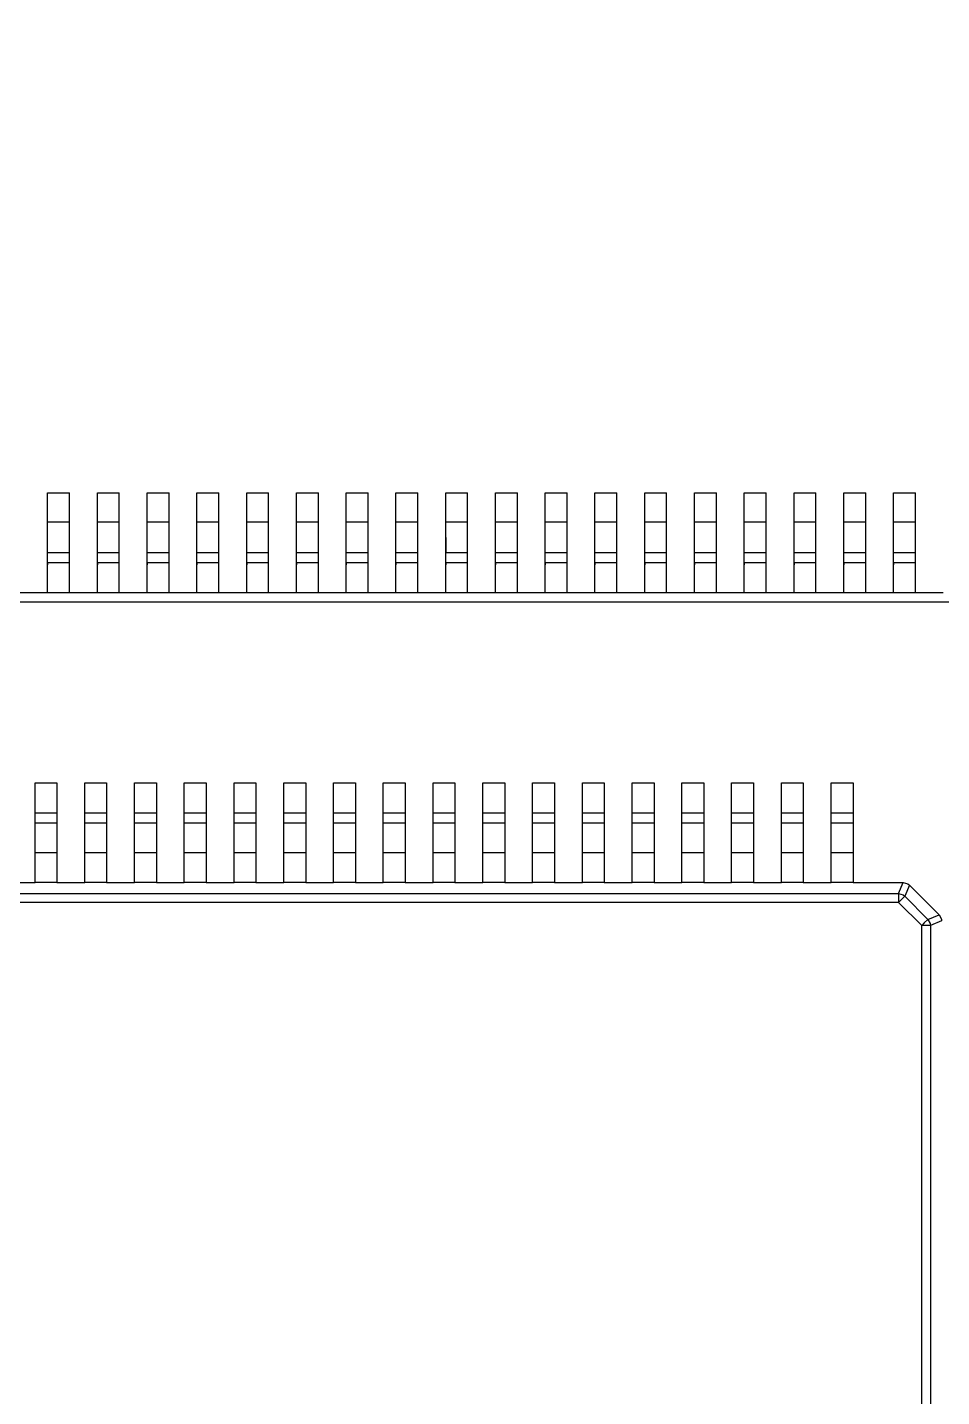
# Model space of a CAD drawing. Extents: x -54 to 54, y -54 to 54.
# Drawn here: x -30.45 to -21.27, y 7.07 to 20.83 of the extents above; entities that cross this region are included whole.
import ezdxf

# ---------------------------------------------------------------- set-up
doc = ezdxf.new("R2010")
doc.units = 0
doc.layers.get('0').update_dxf_attribs({"linetype": 'continuous'})

# ---------------------------------------------------------------- blocks, each defined once
blk = doc.blocks.new('PART__FEATURE102')
at = {"color": 0}
for p, q in [((-30.375, 12.935), (-30.375, 13.235)), ((-30.375, 13.235), (-30.155, 13.235)), ((-30.155, 13.235), (-30.155, 12.935)), ((-29.875, 12.935), (-29.875, 13.235)), ((-29.875, 13.235), (-29.655, 13.235)), ((-29.655, 13.235), (-29.655, 12.935)), ((-29.375, 12.935), (-29.375, 13.235)), ((-29.375, 13.235), (-29.155, 13.235)), ((-29.155, 13.235), (-29.155, 12.935)), ((-28.875, 12.935), (-28.875, 13.235)), ((-28.875, 13.235), (-28.655, 13.235)), ((-28.655, 13.235), (-28.655, 12.935)), ((-28.375, 12.935), (-28.375, 13.235)), ((-28.375, 13.235), (-28.155, 13.235)), ((-28.155, 13.235), (-28.155, 12.935)), ((-27.875, 12.935), (-27.875, 13.235)), ((-27.875, 13.235), (-27.655, 13.235)), ((-27.655, 13.235), (-27.655, 12.935)), ((-27.375, 12.935), (-27.375, 13.235)), ((-27.375, 13.235), (-27.155, 13.235)), ((-27.155, 13.235), (-27.155, 12.935)), ((-26.875, 12.935), (-26.875, 13.235)), ((-26.875, 13.235), (-26.655, 13.235)), ((-26.655, 13.235), (-26.655, 12.935)), ((-26.375, 12.935), (-26.375, 13.235)), ((-26.375, 13.235), (-26.155, 13.235)), ((-26.155, 13.235), (-26.155, 12.935)), ((-25.875, 12.935), (-25.875, 13.235)), ((-25.875, 13.235), (-25.655, 13.235)), ((-25.655, 13.235), (-25.655, 12.935)), ((-25.375, 12.935), (-25.375, 13.235)), ((-25.375, 13.235), (-25.155, 13.235)), ((-25.155, 13.235), (-25.155, 12.935)), ((-24.875, 12.935), (-24.875, 13.235)), ((-24.875, 13.235), (-24.655, 13.235)), ((-24.655, 13.235), (-24.655, 12.935)), ((-24.375, 12.935), (-24.375, 13.235)), ((-24.375, 13.235), (-24.155, 13.235)), ((-24.155, 13.235), (-24.155, 12.935)), ((-23.875, 12.935), (-23.875, 13.235)), ((-23.875, 13.235), (-23.655, 13.235)), ((-23.655, 13.235), (-23.655, 12.935)), ((-23.375, 12.935), (-23.375, 13.235)), ((-23.375, 13.235), (-23.155, 13.235)), ((-23.155, 13.235), (-23.155, 12.935)), ((-22.875, 12.935), (-22.875, 13.235)), ((-22.875, 13.235), (-22.655, 13.235)), ((-22.655, 13.235), (-22.655, 12.935)), ((-22.375, 12.935), (-22.375, 13.235)), ((-22.375, 13.235), (-22.155, 13.235)), ((-22.155, 13.235), (-22.155, 12.935)), ((-30.375, 12.935), (-30.155, 12.935)), ((-29.875, 12.935), (-29.655, 12.935)), ((-29.375, 12.935), (-29.155, 12.935)), ((-28.875, 12.935), (-28.655, 12.935)), ((-28.375, 12.935), (-28.155, 12.935)), ((-27.875, 12.935), (-27.655, 12.935)), ((-27.375, 12.935), (-27.155, 12.935)), ((-26.875, 12.935), (-26.655, 12.935)), ((-26.375, 12.935), (-26.155, 12.935)), ((-25.875, 12.935), (-25.655, 12.935)), ((-25.375, 12.935), (-25.155, 12.935)), ((-24.875, 12.935), (-24.655, 12.935)), ((-24.375, 12.935), (-24.155, 12.935)), ((-23.875, 12.935), (-23.655, 12.935)), ((-23.375, 12.935), (-23.155, 12.935)), ((-22.875, 12.935), (-22.655, 12.935)), ((-22.375, 12.935), (-22.155, 12.935)), ((-30.375, 12.835), (-30.155, 12.835)), ((-30.375, 12.835), (-30.155, 12.835)), ((-29.875, 12.835), (-29.655, 12.835)), ((-29.875, 12.835), (-29.655, 12.835)), ((-29.375, 12.835), (-29.155, 12.835)), ((-29.375, 12.835), (-29.155, 12.835)), ((-28.875, 12.835), (-28.655, 12.835)), ((-28.875, 12.835), (-28.655, 12.835)), ((-28.375, 12.835), (-28.155, 12.835)), ((-28.375, 12.835), (-28.155, 12.835)), ((-27.875, 12.835), (-27.655, 12.835)), ((-27.875, 12.835), (-27.655, 12.835)), ((-27.375, 12.835), (-27.155, 12.835)), ((-27.375, 12.835), (-27.155, 12.835)), ((-26.875, 12.835), (-26.655, 12.835)), ((-26.875, 12.835), (-26.655, 12.835)), ((-26.375, 12.835), (-26.155, 12.835)), ((-26.375, 12.835), (-26.155, 12.835)), ((-25.875, 12.835), (-25.655, 12.835)), ((-25.875, 12.835), (-25.655, 12.835)), ((-25.375, 12.835), (-25.155, 12.835)), ((-25.375, 12.835), (-25.155, 12.835)), ((-24.875, 12.835), (-24.655, 12.835)), ((-24.875, 12.835), (-24.655, 12.835)), ((-24.375, 12.835), (-24.155, 12.835)), ((-24.375, 12.835), (-24.155, 12.835)), ((-23.875, 12.835), (-23.655, 12.835)), ((-23.875, 12.835), (-23.655, 12.835)), ((-23.375, 12.835), (-23.155, 12.835)), ((-23.375, 12.835), (-23.155, 12.835)), ((-22.875, 12.835), (-22.655, 12.835)), ((-22.875, 12.835), (-22.655, 12.835)), ((-22.375, 12.835), (-22.155, 12.835)), ((-22.375, 12.835), (-22.155, 12.835)), ((-30.375, 12.235), (-30.375, 12.535)), ((-30.375, 12.535), (-30.155, 12.535)), ((-30.155, 12.535), (-30.155, 12.235)), ((-29.875, 12.235), (-29.875, 12.535)), ((-29.875, 12.535), (-29.655, 12.535)), ((-29.655, 12.535), (-29.655, 12.235)), ((-29.375, 12.235), (-29.375, 12.535)), ((-29.375, 12.535), (-29.155, 12.535)), ((-29.155, 12.535), (-29.155, 12.235)), ((-28.875, 12.235), (-28.875, 12.535)), ((-28.875, 12.535), (-28.655, 12.535)), ((-28.655, 12.535), (-28.655, 12.235)), ((-28.375, 12.235), (-28.375, 12.535)), ((-28.375, 12.535), (-28.155, 12.535)), ((-28.155, 12.535), (-28.155, 12.235)), ((-27.875, 12.235), (-27.875, 12.535)), ((-27.875, 12.535), (-27.655, 12.535)), ((-27.655, 12.535), (-27.655, 12.235)), ((-27.375, 12.235), (-27.375, 12.535)), ((-27.375, 12.535), (-27.155, 12.535)), ((-27.155, 12.535), (-27.155, 12.235)), ((-26.875, 12.235), (-26.875, 12.535)), ((-26.875, 12.535), (-26.655, 12.535)), ((-26.655, 12.535), (-26.655, 12.235)), ((-26.375, 12.235), (-26.375, 12.535)), ((-26.375, 12.535), (-26.155, 12.535)), ((-26.155, 12.535), (-26.155, 12.235)), ((-25.875, 12.235), (-25.875, 12.535)), ((-25.875, 12.535), (-25.655, 12.535)), ((-25.655, 12.535), (-25.655, 12.235)), ((-25.375, 12.235), (-25.375, 12.535)), ((-25.375, 12.535), (-25.155, 12.535)), ((-25.155, 12.535), (-25.155, 12.235)), ((-24.875, 12.235), (-24.875, 12.535)), ((-24.875, 12.535), (-24.655, 12.535)), ((-24.655, 12.535), (-24.655, 12.235)), ((-24.375, 12.235), (-24.375, 12.535)), ((-24.375, 12.535), (-24.155, 12.535)), ((-24.155, 12.535), (-24.155, 12.235)), ((-23.875, 12.235), (-23.875, 12.535)), ((-23.875, 12.535), (-23.655, 12.535)), ((-23.655, 12.535), (-23.655, 12.235)), ((-23.375, 12.235), (-23.375, 12.535)), ((-23.375, 12.535), (-23.155, 12.535)), ((-23.155, 12.535), (-23.155, 12.235)), ((-22.875, 12.235), (-22.875, 12.535)), ((-22.875, 12.535), (-22.655, 12.535)), ((-22.655, 12.535), (-22.655, 12.235)), ((-22.375, 12.235), (-22.375, 12.535)), ((-22.375, 12.535), (-22.155, 12.535)), ((-22.155, 12.535), (-22.155, 12.235)), ((-34.832, 12.123), (-21.698, 12.123)), ((-30.655, 12.235), (-30.375, 12.235)), ((-30.155, 12.235), (-30.375, 12.235)), ((-30.155, 12.235), (-29.875, 12.235)), ((-29.655, 12.235), (-29.875, 12.235)), ((-29.655, 12.235), (-29.375, 12.235)), ((-29.155, 12.235), (-29.375, 12.235)), ((-29.155, 12.235), (-28.875, 12.235)), ((-28.655, 12.235), (-28.875, 12.235)), ((-28.655, 12.235), (-28.375, 12.235)), ((-28.155, 12.235), (-28.375, 12.235)), ((-28.155, 12.235), (-27.875, 12.235)), ((-27.655, 12.235), (-27.875, 12.235)), ((-27.655, 12.235), (-27.375, 12.235)), ((-27.155, 12.235), (-27.375, 12.235)), ((-27.155, 12.235), (-26.875, 12.235)), ((-26.655, 12.235), (-26.875, 12.235)), ((-26.655, 12.235), (-26.375, 12.235)), ((-26.155, 12.235), (-26.375, 12.235)), ((-26.155, 12.235), (-25.875, 12.235)), ((-25.655, 12.235), (-25.875, 12.235)), ((-25.655, 12.235), (-25.375, 12.235)), ((-25.155, 12.235), (-25.375, 12.235)), ((-25.155, 12.235), (-24.875, 12.235)), ((-24.655, 12.235), (-24.875, 12.235)), ((-24.655, 12.235), (-24.375, 12.235)), ((-24.155, 12.235), (-24.375, 12.235)), ((-24.155, 12.235), (-23.875, 12.235)), ((-23.655, 12.235), (-23.875, 12.235)), ((-23.655, 12.235), (-23.375, 12.235)), ((-23.155, 12.235), (-23.375, 12.235)), ((-23.155, 12.235), (-22.875, 12.235)), ((-22.655, 12.235), (-22.875, 12.235)), ((-22.655, 12.235), (-22.375, 12.235)), ((-22.155, 12.235), (-22.375, 12.235)), ((-22.155, 12.235), (-21.652, 12.235)), ((-21.698, 12.123), (-21.651, 12.235)), ((-21.589, 12.209), (-21.636, 12.097)), ((-21.589, 12.209), (-21.291, 11.911)), ((-21.698, 12.035), (-34.832, 12.035)), ((-21.465, 11.802), (-21.698, 12.035)), ((-21.636, 12.097), (-21.403, 11.864)), ((-21.403, 11.864), (-21.291, 11.911)), ((-21.265, 11.849), (-21.377, 11.802)), ((-21.465, -1.332), (-21.465, 11.802)), ((-21.377, 11.802), (-21.377, -1.332))]:
    blk.add_line(p, q, dxfattribs=at)
for points in [[(-30.375, 12.835), (-30.375, 12.885), (-30.375, 12.935)], [(-30.155, 12.935), (-30.155, 12.885), (-30.155, 12.835)], [(-29.875, 12.835), (-29.875, 12.885), (-29.875, 12.935)], [(-29.655, 12.935), (-29.655, 12.885), (-29.655, 12.835)], [(-29.375, 12.835), (-29.375, 12.885), (-29.375, 12.935)], [(-29.155, 12.935), (-29.155, 12.885), (-29.155, 12.835)], [(-28.875, 12.835), (-28.875, 12.885), (-28.875, 12.935)], [(-28.655, 12.935), (-28.655, 12.885), (-28.655, 12.835)], [(-28.375, 12.835), (-28.375, 12.885), (-28.375, 12.935)], [(-28.155, 12.935), (-28.155, 12.885), (-28.155, 12.835)], [(-27.875, 12.835), (-27.875, 12.885), (-27.875, 12.935)], [(-27.655, 12.935), (-27.655, 12.885), (-27.655, 12.835)], [(-27.375, 12.835), (-27.375, 12.885), (-27.375, 12.935)], [(-27.155, 12.935), (-27.155, 12.885), (-27.155, 12.835)], [(-26.875, 12.835), (-26.875, 12.885), (-26.875, 12.935)], [(-26.655, 12.935), (-26.655, 12.885), (-26.655, 12.835)], [(-26.375, 12.835), (-26.375, 12.885), (-26.375, 12.935)], [(-26.155, 12.935), (-26.155, 12.885), (-26.155, 12.835)], [(-25.875, 12.835), (-25.875, 12.885), (-25.875, 12.935)], [(-25.655, 12.935), (-25.655, 12.885), (-25.655, 12.835)], [(-25.375, 12.835), (-25.375, 12.885), (-25.375, 12.935)], [(-25.155, 12.935), (-25.155, 12.885), (-25.155, 12.835)], [(-24.875, 12.835), (-24.875, 12.885), (-24.875, 12.935)], [(-24.655, 12.935), (-24.655, 12.885), (-24.655, 12.835)], [(-24.375, 12.835), (-24.375, 12.885), (-24.375, 12.935)], [(-24.155, 12.935), (-24.155, 12.885), (-24.155, 12.835)], [(-23.875, 12.835), (-23.875, 12.885), (-23.875, 12.935)], [(-23.655, 12.935), (-23.655, 12.885), (-23.655, 12.835)], [(-23.375, 12.835), (-23.375, 12.885), (-23.375, 12.935)], [(-23.155, 12.935), (-23.155, 12.885), (-23.155, 12.835)], [(-22.875, 12.835), (-22.875, 12.885), (-22.875, 12.935)], [(-22.655, 12.935), (-22.655, 12.885), (-22.655, 12.835)], [(-22.375, 12.835), (-22.375, 12.885), (-22.375, 12.935)], [(-22.155, 12.935), (-22.155, 12.885), (-22.155, 12.835)], [(-30.375, 12.535), (-30.375, 12.585), (-30.375, 12.635), (-30.375, 12.685), (-30.375, 12.735), (-30.375, 12.785), (-30.375, 12.835)], [(-30.155, 12.835), (-30.155, 12.785), (-30.155, 12.735), (-30.155, 12.685), (-30.155, 12.635), (-30.155, 12.585), (-30.155, 12.535)], [(-29.875, 12.535), (-29.875, 12.585), (-29.875, 12.635), (-29.875, 12.685), (-29.875, 12.735), (-29.875, 12.785), (-29.875, 12.835)], [(-29.655, 12.835), (-29.655, 12.785), (-29.655, 12.735), (-29.655, 12.685), (-29.655, 12.635), (-29.655, 12.585), (-29.655, 12.535)], [(-29.375, 12.535), (-29.375, 12.585), (-29.375, 12.635), (-29.375, 12.685), (-29.375, 12.735), (-29.375, 12.785), (-29.375, 12.835)], [(-29.155, 12.835), (-29.155, 12.785), (-29.155, 12.735), (-29.155, 12.685), (-29.155, 12.635), (-29.155, 12.585), (-29.155, 12.535)], [(-28.875, 12.535), (-28.875, 12.585), (-28.875, 12.635), (-28.875, 12.685), (-28.875, 12.735), (-28.875, 12.785), (-28.875, 12.835)], [(-28.655, 12.835), (-28.655, 12.785), (-28.655, 12.735), (-28.655, 12.685), (-28.655, 12.635), (-28.655, 12.585), (-28.655, 12.535)], [(-28.375, 12.535), (-28.375, 12.585), (-28.375, 12.635), (-28.375, 12.685), (-28.375, 12.735), (-28.375, 12.785), (-28.375, 12.835)], [(-28.155, 12.835), (-28.155, 12.785), (-28.155, 12.735), (-28.155, 12.685), (-28.155, 12.635), (-28.155, 12.585), (-28.155, 12.535)], [(-27.875, 12.535), (-27.875, 12.585), (-27.875, 12.635), (-27.875, 12.685), (-27.875, 12.735), (-27.875, 12.785), (-27.875, 12.835)], [(-27.655, 12.835), (-27.655, 12.785), (-27.655, 12.735), (-27.655, 12.685), (-27.655, 12.635), (-27.655, 12.585), (-27.655, 12.535)], [(-27.375, 12.535), (-27.375, 12.585), (-27.375, 12.635), (-27.375, 12.685), (-27.375, 12.735), (-27.375, 12.785), (-27.375, 12.835)], [(-27.155, 12.835), (-27.155, 12.785), (-27.155, 12.735), (-27.155, 12.685), (-27.155, 12.635), (-27.155, 12.585), (-27.155, 12.535)], [(-26.875, 12.535), (-26.875, 12.585), (-26.875, 12.635), (-26.875, 12.685), (-26.875, 12.735), (-26.875, 12.785), (-26.875, 12.835)], [(-26.655, 12.835), (-26.655, 12.785), (-26.655, 12.735), (-26.655, 12.685), (-26.655, 12.635), (-26.655, 12.585), (-26.655, 12.535)], [(-26.375, 12.535), (-26.375, 12.585), (-26.375, 12.635), (-26.375, 12.685), (-26.375, 12.735), (-26.375, 12.785), (-26.375, 12.835)], [(-26.155, 12.835), (-26.155, 12.785), (-26.155, 12.735), (-26.155, 12.685), (-26.155, 12.635), (-26.155, 12.585), (-26.155, 12.535)], [(-25.875, 12.535), (-25.875, 12.585), (-25.875, 12.635), (-25.875, 12.685), (-25.875, 12.735), (-25.875, 12.785), (-25.875, 12.835)], [(-25.655, 12.835), (-25.655, 12.785), (-25.655, 12.735), (-25.655, 12.685), (-25.655, 12.635), (-25.655, 12.585), (-25.655, 12.535)], [(-25.375, 12.535), (-25.375, 12.585), (-25.375, 12.635), (-25.375, 12.685), (-25.375, 12.735), (-25.375, 12.785), (-25.375, 12.835)], [(-25.155, 12.835), (-25.155, 12.785), (-25.155, 12.735), (-25.155, 12.685), (-25.155, 12.635), (-25.155, 12.585), (-25.155, 12.535)], [(-24.875, 12.535), (-24.875, 12.585), (-24.875, 12.635), (-24.875, 12.685), (-24.875, 12.735), (-24.875, 12.785), (-24.875, 12.835)], [(-24.655, 12.835), (-24.655, 12.785), (-24.655, 12.735), (-24.655, 12.685), (-24.655, 12.635), (-24.655, 12.585), (-24.655, 12.535)], [(-24.375, 12.535), (-24.375, 12.585), (-24.375, 12.635), (-24.375, 12.685), (-24.375, 12.735), (-24.375, 12.785), (-24.375, 12.835)], [(-24.155, 12.835), (-24.155, 12.785), (-24.155, 12.735), (-24.155, 12.685), (-24.155, 12.635), (-24.155, 12.585), (-24.155, 12.535)], [(-23.875, 12.535), (-23.875, 12.585), (-23.875, 12.635), (-23.875, 12.685), (-23.875, 12.735), (-23.875, 12.785), (-23.875, 12.835)], [(-23.655, 12.835), (-23.655, 12.785), (-23.655, 12.735), (-23.655, 12.685), (-23.655, 12.635), (-23.655, 12.585), (-23.655, 12.535)], [(-23.375, 12.535), (-23.375, 12.585), (-23.375, 12.635), (-23.375, 12.685), (-23.375, 12.735), (-23.375, 12.785), (-23.375, 12.835)], [(-23.155, 12.835), (-23.155, 12.785), (-23.155, 12.735), (-23.155, 12.685), (-23.155, 12.635), (-23.155, 12.585), (-23.155, 12.535)], [(-22.875, 12.535), (-22.875, 12.585), (-22.875, 12.635), (-22.875, 12.685), (-22.875, 12.735), (-22.875, 12.785), (-22.875, 12.835)], [(-22.655, 12.835), (-22.655, 12.785), (-22.655, 12.735), (-22.655, 12.685), (-22.655, 12.635), (-22.655, 12.585), (-22.655, 12.535)], [(-22.375, 12.535), (-22.375, 12.585), (-22.375, 12.635), (-22.375, 12.685), (-22.375, 12.735), (-22.375, 12.785), (-22.375, 12.835)], [(-22.155, 12.835), (-22.155, 12.785), (-22.155, 12.735), (-22.155, 12.685), (-22.155, 12.635), (-22.155, 12.585), (-22.155, 12.535)], [(-21.698, 12.123), (-21.698, 12.073), (-21.698, 12.035)], [(-21.698, 12.123), (-21.651, 12.109), (-21.636, 12.097)], [(-21.651, 12.235), (-21.652, 12.235)], [(-21.651, 12.235), (-21.604, 12.221), (-21.589, 12.209)], [(-21.589, 12.209), (-21.589, 12.209)], [(-21.636, 12.097), (-21.671, 12.061), (-21.698, 12.035)], [(-21.403, 11.864), (-21.439, 11.829), (-21.465, 11.802)], [(-21.403, 11.864), (-21.38, 11.821), (-21.377, 11.802)], [(-21.291, 11.911), (-21.291, 11.911)], [(-21.291, 11.911), (-21.267, 11.867), (-21.265, 11.849)], [(-21.265, 11.848), (-21.265, 11.849)], [(-21.377, 11.802), (-21.427, 11.802), (-21.465, 11.802)]]:
    blk.add_lwpolyline(points, dxfattribs=at)
blk = doc.blocks.new('PART__FEATURE015')
at = {"color": 0}
for p, q in [((-30.248, 16.149), (-30.028, 16.149)), ((-30.248, 15.859), (-30.248, 16.149)), ((-30.028, 15.859), (-30.028, 16.149)), ((-29.748, 16.149), (-29.528, 16.149)), ((-29.748, 15.859), (-29.748, 16.149)), ((-29.528, 15.859), (-29.528, 16.149)), ((-29.248, 16.149), (-29.028, 16.149)), ((-29.248, 15.859), (-29.248, 16.149)), ((-29.028, 15.859), (-29.028, 16.149)), ((-28.748, 16.149), (-28.528, 16.149)), ((-28.748, 15.859), (-28.748, 16.149)), ((-28.528, 15.859), (-28.528, 16.149)), ((-28.248, 16.149), (-28.028, 16.149)), ((-28.248, 15.859), (-28.248, 16.149)), ((-28.028, 15.859), (-28.028, 16.149)), ((-27.748, 16.149), (-27.528, 16.149)), ((-27.748, 15.859), (-27.748, 16.149)), ((-27.528, 15.859), (-27.528, 16.149)), ((-27.248, 16.149), (-27.028, 16.149)), ((-27.248, 15.859), (-27.248, 16.149)), ((-27.028, 15.859), (-27.028, 16.149)), ((-26.748, 16.149), (-26.528, 16.149)), ((-26.748, 15.859), (-26.748, 16.149)), ((-26.528, 15.859), (-26.528, 16.149)), ((-26.248, 16.149), (-26.028, 16.149)), ((-26.248, 15.859), (-26.248, 16.149)), ((-26.028, 15.859), (-26.028, 16.149)), ((-25.748, 16.149), (-25.528, 16.149)), ((-25.748, 15.859), (-25.748, 16.149)), ((-25.528, 15.859), (-25.528, 16.149)), ((-25.248, 16.149), (-25.028, 16.149)), ((-25.248, 15.859), (-25.248, 16.149)), ((-25.028, 15.859), (-25.028, 16.149)), ((-24.748, 16.149), (-24.528, 16.149)), ((-24.748, 15.859), (-24.748, 16.149)), ((-24.528, 15.859), (-24.528, 16.149)), ((-24.248, 16.149), (-24.028, 16.149)), ((-24.248, 15.859), (-24.248, 16.149)), ((-24.028, 15.859), (-24.028, 16.149)), ((-23.748, 16.149), (-23.528, 16.149)), ((-23.748, 15.859), (-23.748, 16.149)), ((-23.528, 15.859), (-23.528, 16.149)), ((-23.248, 16.149), (-23.028, 16.149)), ((-23.248, 15.859), (-23.248, 16.149)), ((-23.028, 15.859), (-23.028, 16.149)), ((-22.748, 16.149), (-22.528, 16.149)), ((-22.748, 15.859), (-22.748, 16.149)), ((-22.528, 15.859), (-22.528, 16.149)), ((-22.248, 16.149), (-22.028, 16.149)), ((-22.248, 15.859), (-22.248, 16.149)), ((-22.028, 15.859), (-22.028, 16.149)), ((-21.748, 16.149), (-21.528, 16.149)), ((-21.748, 15.859), (-21.748, 16.149)), ((-21.528, 15.859), (-21.528, 16.149)), ((-30.248, 15.859), (-30.028, 15.859)), ((-29.748, 15.859), (-29.528, 15.859)), ((-29.248, 15.859), (-29.028, 15.859)), ((-28.748, 15.859), (-28.528, 15.859)), ((-28.248, 15.859), (-28.028, 15.859)), ((-27.748, 15.859), (-27.528, 15.859)), ((-27.248, 15.859), (-27.028, 15.859)), ((-26.748, 15.859), (-26.528, 15.859)), ((-26.248, 15.859), (-26.028, 15.859)), ((-25.748, 15.859), (-25.528, 15.859)), ((-25.248, 15.859), (-25.028, 15.859)), ((-24.748, 15.859), (-24.528, 15.859)), ((-24.248, 15.859), (-24.028, 15.859)), ((-23.748, 15.859), (-23.528, 15.859)), ((-23.248, 15.859), (-23.028, 15.859)), ((-22.748, 15.859), (-22.528, 15.859)), ((-22.248, 15.859), (-22.028, 15.859)), ((-21.748, 15.859), (-21.528, 15.859)), ((-30.248, 15.549), (-30.028, 15.549)), ((-29.748, 15.549), (-29.528, 15.549)), ((-29.248, 15.549), (-29.028, 15.549)), ((-28.748, 15.549), (-28.528, 15.549)), ((-28.248, 15.549), (-28.028, 15.549)), ((-27.748, 15.549), (-27.528, 15.549)), ((-27.248, 15.549), (-27.028, 15.549)), ((-26.748, 15.549), (-26.528, 15.549)), ((-26.248, 15.549), (-26.028, 15.549)), ((-25.748, 15.549), (-25.528, 15.549)), ((-25.248, 15.549), (-25.028, 15.549)), ((-24.748, 15.549), (-24.528, 15.549)), ((-24.248, 15.549), (-24.028, 15.549)), ((-23.748, 15.549), (-23.528, 15.549)), ((-23.248, 15.549), (-23.028, 15.549)), ((-22.748, 15.549), (-22.528, 15.549)), ((-22.248, 15.549), (-22.028, 15.549)), ((-21.748, 15.549), (-21.528, 15.549)), ((-30.248, 15.449), (-30.028, 15.449)), ((-30.248, 15.149), (-30.248, 15.449)), ((-30.028, 15.149), (-30.028, 15.449)), ((-29.748, 15.449), (-29.528, 15.449)), ((-29.748, 15.149), (-29.748, 15.449)), ((-29.528, 15.149), (-29.528, 15.449)), ((-29.248, 15.449), (-29.028, 15.449)), ((-29.248, 15.149), (-29.248, 15.449)), ((-29.028, 15.149), (-29.028, 15.449)), ((-28.748, 15.449), (-28.528, 15.449)), ((-28.748, 15.149), (-28.748, 15.449)), ((-28.528, 15.149), (-28.528, 15.449)), ((-28.248, 15.449), (-28.028, 15.449)), ((-28.248, 15.149), (-28.248, 15.449)), ((-28.028, 15.149), (-28.028, 15.449)), ((-27.748, 15.449), (-27.528, 15.449)), ((-27.748, 15.149), (-27.748, 15.449)), ((-27.528, 15.149), (-27.528, 15.449)), ((-27.248, 15.449), (-27.028, 15.449)), ((-27.248, 15.149), (-27.248, 15.449)), ((-27.028, 15.149), (-27.028, 15.449)), ((-26.748, 15.449), (-26.528, 15.449)), ((-26.748, 15.149), (-26.748, 15.449)), ((-26.528, 15.149), (-26.528, 15.449)), ((-26.248, 15.449), (-26.028, 15.449)), ((-26.248, 15.149), (-26.248, 15.449)), ((-26.028, 15.149), (-26.028, 15.449)), ((-25.748, 15.449), (-25.528, 15.449)), ((-25.748, 15.149), (-25.748, 15.449)), ((-25.528, 15.149), (-25.528, 15.449)), ((-25.248, 15.449), (-25.028, 15.449)), ((-25.248, 15.149), (-25.248, 15.449)), ((-25.028, 15.149), (-25.028, 15.449)), ((-24.748, 15.449), (-24.528, 15.449)), ((-24.748, 15.149), (-24.748, 15.449)), ((-24.528, 15.149), (-24.528, 15.449)), ((-24.248, 15.449), (-24.028, 15.449)), ((-24.248, 15.149), (-24.248, 15.449)), ((-24.028, 15.149), (-24.028, 15.449)), ((-23.748, 15.449), (-23.528, 15.449)), ((-23.748, 15.149), (-23.748, 15.449)), ((-23.528, 15.149), (-23.528, 15.449)), ((-23.248, 15.449), (-23.028, 15.449)), ((-23.248, 15.149), (-23.248, 15.449)), ((-23.028, 15.149), (-23.028, 15.449)), ((-22.748, 15.449), (-22.528, 15.449)), ((-22.748, 15.149), (-22.748, 15.449)), ((-22.528, 15.149), (-22.528, 15.449)), ((-22.248, 15.449), (-22.028, 15.449)), ((-22.248, 15.149), (-22.248, 15.449)), ((-22.028, 15.149), (-22.028, 15.449)), ((-21.748, 15.449), (-21.528, 15.449)), ((-21.748, 15.149), (-21.748, 15.449)), ((-21.528, 15.149), (-21.528, 15.449)), ((-30.528, 15.149), (-30.248, 15.149)), ((-30.248, 15.149), (-30.028, 15.149)), ((-30.028, 15.149), (-29.748, 15.149)), ((-29.748, 15.149), (-29.528, 15.149)), ((-29.528, 15.149), (-29.248, 15.149)), ((-29.248, 15.149), (-29.028, 15.149)), ((-29.028, 15.149), (-28.748, 15.149)), ((-28.748, 15.149), (-28.528, 15.149)), ((-28.528, 15.149), (-28.248, 15.149)), ((-28.248, 15.149), (-28.028, 15.149)), ((-28.028, 15.149), (-27.748, 15.149)), ((-27.748, 15.149), (-27.528, 15.149)), ((-27.528, 15.149), (-27.248, 15.149)), ((-27.248, 15.149), (-27.028, 15.149)), ((-27.028, 15.149), (-26.748, 15.149)), ((-26.748, 15.149), (-26.528, 15.149)), ((-26.528, 15.149), (-26.248, 15.149)), ((-26.248, 15.149), (-26.028, 15.149)), ((-26.028, 15.149), (-25.748, 15.149)), ((-25.748, 15.149), (-25.528, 15.149)), ((-25.528, 15.149), (-25.248, 15.149)), ((-25.248, 15.149), (-25.028, 15.149)), ((-25.028, 15.149), (-24.748, 15.149)), ((-24.748, 15.149), (-24.528, 15.149)), ((-24.528, 15.149), (-24.248, 15.149)), ((-24.248, 15.149), (-24.028, 15.149)), ((-24.028, 15.149), (-23.748, 15.149)), ((-23.748, 15.149), (-23.528, 15.149)), ((-23.528, 15.149), (-23.248, 15.149)), ((-23.248, 15.149), (-23.028, 15.149)), ((-23.028, 15.149), (-22.748, 15.149)), ((-22.748, 15.149), (-22.528, 15.149)), ((-22.528, 15.149), (-22.248, 15.149)), ((-22.248, 15.149), (-22.028, 15.149)), ((-22.028, 15.149), (-21.748, 15.149)), ((-21.748, 15.149), (-21.528, 15.149)), ((-21.528, 15.149), (-21.248, 15.149)), ((-19.004, 15.052), (-37.779, 15.052))]:
    blk.add_line(p, q, dxfattribs=at)
for points in [[(-30.248, 15.549), (-30.248, 15.599), (-30.248, 15.649), (-30.248, 15.699), (-30.248, 15.749), (-30.248, 15.799), (-30.248, 15.849), (-30.248, 15.859)], [(-30.028, 15.549), (-30.028, 15.599), (-30.028, 15.649), (-30.028, 15.699), (-30.028, 15.749), (-30.028, 15.799), (-30.028, 15.849), (-30.028, 15.859)], [(-29.748, 15.549), (-29.748, 15.599), (-29.748, 15.649), (-29.748, 15.699), (-29.748, 15.749), (-29.748, 15.799), (-29.748, 15.849), (-29.748, 15.859)], [(-29.528, 15.549), (-29.528, 15.599), (-29.528, 15.649), (-29.528, 15.699), (-29.528, 15.749), (-29.528, 15.799), (-29.528, 15.849), (-29.528, 15.859)], [(-29.248, 15.549), (-29.248, 15.599), (-29.248, 15.649), (-29.248, 15.699), (-29.248, 15.749), (-29.248, 15.799), (-29.248, 15.849), (-29.248, 15.859)], [(-29.028, 15.549), (-29.028, 15.599), (-29.028, 15.649), (-29.028, 15.699), (-29.028, 15.749), (-29.028, 15.799), (-29.028, 15.849), (-29.028, 15.859)], [(-28.748, 15.549), (-28.748, 15.599), (-28.748, 15.649), (-28.748, 15.699), (-28.748, 15.749), (-28.748, 15.799), (-28.748, 15.849), (-28.748, 15.859)], [(-28.528, 15.549), (-28.528, 15.599), (-28.528, 15.649), (-28.528, 15.699), (-28.528, 15.749), (-28.528, 15.799), (-28.528, 15.849), (-28.528, 15.859)], [(-28.248, 15.549), (-28.248, 15.599), (-28.248, 15.649), (-28.248, 15.699), (-28.248, 15.749), (-28.248, 15.799), (-28.248, 15.849), (-28.248, 15.859)], [(-28.028, 15.549), (-28.028, 15.599), (-28.028, 15.649), (-28.028, 15.699), (-28.028, 15.749), (-28.028, 15.799), (-28.028, 15.849), (-28.028, 15.859)], [(-27.748, 15.549), (-27.748, 15.599), (-27.748, 15.649), (-27.748, 15.699), (-27.748, 15.749), (-27.748, 15.799), (-27.748, 15.849), (-27.748, 15.859)], [(-27.528, 15.549), (-27.528, 15.599), (-27.528, 15.649), (-27.528, 15.699), (-27.528, 15.749), (-27.528, 15.799), (-27.528, 15.849), (-27.528, 15.859)], [(-27.248, 15.549), (-27.248, 15.599), (-27.248, 15.649), (-27.248, 15.699), (-27.248, 15.749), (-27.248, 15.799), (-27.248, 15.849), (-27.248, 15.859)], [(-27.028, 15.549), (-27.028, 15.599), (-27.028, 15.649), (-27.028, 15.699), (-27.028, 15.749), (-27.028, 15.799), (-27.028, 15.849), (-27.028, 15.859)], [(-26.748, 15.549), (-26.748, 15.599), (-26.748, 15.649), (-26.748, 15.699), (-26.748, 15.749), (-26.748, 15.799), (-26.748, 15.849), (-26.748, 15.859)], [(-26.528, 15.549), (-26.528, 15.599), (-26.528, 15.649), (-26.528, 15.699), (-26.528, 15.749), (-26.528, 15.799), (-26.528, 15.849), (-26.528, 15.859)], [(-26.248, 15.549), (-26.248, 15.599), (-26.248, 15.649), (-26.248, 15.699), (-26.248, 15.749), (-26.248, 15.799), (-26.248, 15.849), (-26.248, 15.859)], [(-26.028, 15.549), (-26.028, 15.599), (-26.028, 15.649), (-26.028, 15.699), (-26.028, 15.749), (-26.028, 15.799), (-26.028, 15.849), (-26.028, 15.859)], [(-25.748, 15.549), (-25.748, 15.599), (-25.748, 15.649), (-25.748, 15.699), (-25.748, 15.749), (-25.748, 15.799), (-25.748, 15.849), (-25.748, 15.859)], [(-25.528, 15.549), (-25.528, 15.599), (-25.528, 15.649), (-25.528, 15.699), (-25.528, 15.749), (-25.528, 15.799), (-25.528, 15.849), (-25.528, 15.859)], [(-25.248, 15.549), (-25.248, 15.599), (-25.248, 15.649), (-25.248, 15.699), (-25.248, 15.749), (-25.248, 15.799), (-25.248, 15.849), (-25.248, 15.859)], [(-25.028, 15.549), (-25.028, 15.599), (-25.028, 15.649), (-25.028, 15.699), (-25.028, 15.749), (-25.028, 15.799), (-25.028, 15.849), (-25.028, 15.859)], [(-24.748, 15.549), (-24.748, 15.599), (-24.748, 15.649), (-24.748, 15.699), (-24.748, 15.749), (-24.748, 15.799), (-24.748, 15.849), (-24.748, 15.859)], [(-24.528, 15.549), (-24.528, 15.599), (-24.528, 15.649), (-24.528, 15.699), (-24.528, 15.749), (-24.528, 15.799), (-24.528, 15.849), (-24.528, 15.859)], [(-24.248, 15.549), (-24.248, 15.599), (-24.248, 15.649), (-24.248, 15.699), (-24.248, 15.749), (-24.248, 15.799), (-24.248, 15.849), (-24.248, 15.859)], [(-24.028, 15.549), (-24.028, 15.599), (-24.028, 15.649), (-24.028, 15.699), (-24.028, 15.749), (-24.028, 15.799), (-24.028, 15.849), (-24.028, 15.859)], [(-23.748, 15.549), (-23.748, 15.599), (-23.748, 15.649), (-23.748, 15.699), (-23.748, 15.749), (-23.748, 15.799), (-23.748, 15.849), (-23.748, 15.859)], [(-23.528, 15.549), (-23.528, 15.599), (-23.528, 15.649), (-23.528, 15.699), (-23.528, 15.749), (-23.528, 15.799), (-23.528, 15.849), (-23.528, 15.859)], [(-23.248, 15.549), (-23.248, 15.599), (-23.248, 15.649), (-23.248, 15.699), (-23.248, 15.749), (-23.248, 15.799), (-23.248, 15.849), (-23.248, 15.859)], [(-23.028, 15.549), (-23.028, 15.599), (-23.028, 15.649), (-23.028, 15.699), (-23.028, 15.749), (-23.028, 15.799), (-23.028, 15.849), (-23.028, 15.859)], [(-22.748, 15.549), (-22.748, 15.599), (-22.748, 15.649), (-22.748, 15.699), (-22.748, 15.749), (-22.748, 15.799), (-22.748, 15.849), (-22.748, 15.859)], [(-22.528, 15.549), (-22.528, 15.599), (-22.528, 15.649), (-22.528, 15.699), (-22.528, 15.749), (-22.528, 15.799), (-22.528, 15.849), (-22.528, 15.859)], [(-22.248, 15.549), (-22.248, 15.599), (-22.248, 15.649), (-22.248, 15.699), (-22.248, 15.749), (-22.248, 15.799), (-22.248, 15.849), (-22.248, 15.859)], [(-22.028, 15.549), (-22.028, 15.599), (-22.028, 15.649), (-22.028, 15.699), (-22.028, 15.749), (-22.028, 15.799), (-22.028, 15.849), (-22.028, 15.859)], [(-21.748, 15.549), (-21.748, 15.599), (-21.748, 15.649), (-21.748, 15.699), (-21.748, 15.749), (-21.748, 15.799), (-21.748, 15.849), (-21.748, 15.859)], [(-21.528, 15.549), (-21.528, 15.599), (-21.528, 15.649), (-21.528, 15.699), (-21.528, 15.749), (-21.528, 15.799), (-21.528, 15.849), (-21.528, 15.859)], [(-26.248, 15.699), (-26.248, 15.699)], [(-26.248, 15.699), (-26.248, 15.649), (-26.248, 15.599), (-26.248, 15.549)], [(-30.248, 15.449), (-30.248, 15.499), (-30.248, 15.549)], [(-30.028, 15.449), (-30.028, 15.499), (-30.028, 15.549)], [(-29.748, 15.449), (-29.748, 15.499), (-29.748, 15.549)], [(-29.528, 15.449), (-29.528, 15.499), (-29.528, 15.549)], [(-29.248, 15.449), (-29.248, 15.499), (-29.248, 15.549)], [(-29.028, 15.449), (-29.028, 15.499), (-29.028, 15.549)], [(-28.748, 15.449), (-28.748, 15.499), (-28.748, 15.549)], [(-28.528, 15.449), (-28.528, 15.499), (-28.528, 15.549)], [(-28.248, 15.449), (-28.248, 15.499), (-28.248, 15.549)], [(-28.028, 15.449), (-28.028, 15.499), (-28.028, 15.549)], [(-27.748, 15.449), (-27.748, 15.499), (-27.748, 15.549)], [(-27.528, 15.449), (-27.528, 15.499), (-27.528, 15.549)], [(-27.248, 15.449), (-27.248, 15.499), (-27.248, 15.549)], [(-27.028, 15.449), (-27.028, 15.499), (-27.028, 15.549)], [(-26.748, 15.449), (-26.748, 15.499), (-26.748, 15.549)], [(-26.748, 15.549), (-26.748, 15.549)], [(-26.528, 15.449), (-26.528, 15.499), (-26.528, 15.549)], [(-26.248, 15.449), (-26.248, 15.499), (-26.248, 15.549)], [(-26.028, 15.449), (-26.028, 15.499), (-26.028, 15.549)], [(-25.748, 15.449), (-25.748, 15.499), (-25.748, 15.549)], [(-25.528, 15.449), (-25.528, 15.499), (-25.528, 15.549)], [(-25.248, 15.449), (-25.248, 15.499), (-25.248, 15.549)], [(-25.248, 15.549), (-25.248, 15.549)], [(-25.028, 15.449), (-25.028, 15.499), (-25.028, 15.549)], [(-24.748, 15.449), (-24.748, 15.499), (-24.748, 15.549)], [(-24.528, 15.449), (-24.528, 15.499), (-24.528, 15.549)], [(-24.248, 15.449), (-24.248, 15.499), (-24.248, 15.549)], [(-24.028, 15.449), (-24.028, 15.499), (-24.028, 15.549)], [(-23.748, 15.449), (-23.748, 15.499), (-23.748, 15.549)], [(-23.528, 15.449), (-23.528, 15.499), (-23.528, 15.549)], [(-23.248, 15.449), (-23.248, 15.499), (-23.248, 15.549)], [(-23.028, 15.449), (-23.028, 15.499), (-23.028, 15.549)], [(-22.748, 15.449), (-22.748, 15.499), (-22.748, 15.549)], [(-22.528, 15.449), (-22.528, 15.499), (-22.528, 15.549)], [(-22.248, 15.449), (-22.248, 15.499), (-22.248, 15.549)], [(-22.028, 15.449), (-22.028, 15.499), (-22.028, 15.549)], [(-21.748, 15.449), (-21.748, 15.499), (-21.748, 15.549)], [(-21.528, 15.449), (-21.528, 15.499), (-21.528, 15.549)], [(-30.248, 15.449), (-30.248, 15.426)], [(-29.748, 15.449), (-29.748, 15.426)], [(-29.248, 15.449), (-29.248, 15.426)], [(-28.748, 15.449), (-28.748, 15.426)], [(-28.248, 15.449), (-28.248, 15.426)], [(-27.748, 15.449), (-27.748, 15.426)], [(-27.248, 15.449), (-27.248, 15.426)], [(-26.748, 15.449), (-26.748, 15.426)], [(-26.248, 15.449), (-26.248, 15.426)], [(-25.748, 15.449), (-25.748, 15.426)], [(-25.248, 15.449), (-25.248, 15.426)], [(-24.748, 15.449), (-24.748, 15.426)], [(-24.248, 15.449), (-24.248, 15.426)], [(-23.748, 15.449), (-23.748, 15.426)], [(-23.248, 15.449), (-23.248, 15.426)], [(-22.748, 15.449), (-22.748, 15.426)], [(-22.248, 15.449), (-22.248, 15.426)], [(-21.748, 15.449), (-21.748, 15.426)]]:
    blk.add_lwpolyline(points, dxfattribs=at)
blk = doc.blocks.new('PART__FEATURE')
at = {"color": 0}
blk.add_circle((0, 0), 53.914, dxfattribs=at)

msp = doc.modelspace()

# ---------------------------------------------------------------- block references
at = {"color": 0}
for name in ['PART__FEATURE', 'PART__FEATURE015', 'PART__FEATURE102']:
    msp.add_blockref(name, (0, 0), dxfattribs=at)

doc.saveas('drawing.dxf')
